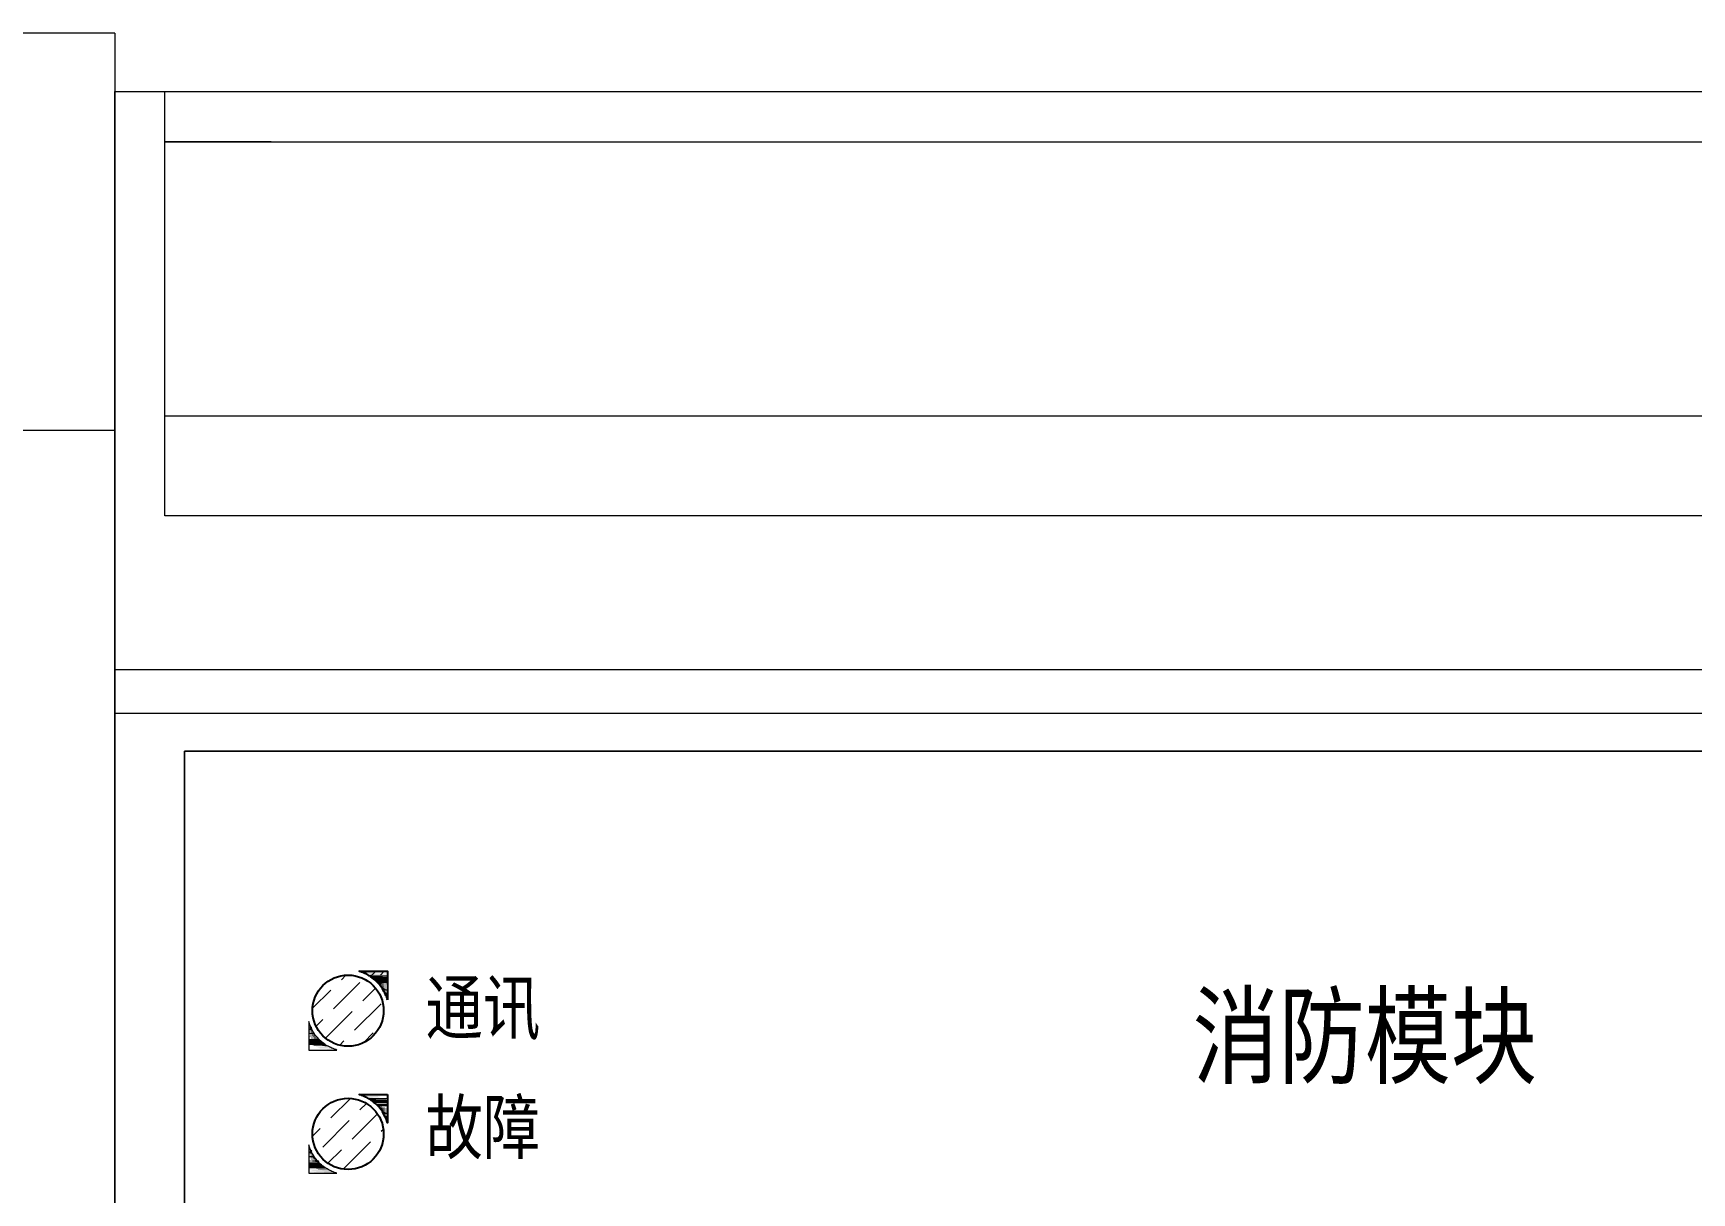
# Model space of a CAD drawing. Extents: x 422253 to 422953, y 334036 to 335836.
# Drawn here: x 422748.7 to 422819.7, y 334860.9 to 334910.5 of the extents above; entities that cross this region are included whole.
import ezdxf

# ---------------------------------------------------------------- set-up
doc = ezdxf.new("R2010")
doc.units = 0
doc.header["$MEASUREMENT"] = 0
doc.styles.add('-宋体', font='', dxfattribs={"width": 0.7})
doc.styles.get('-宋体').set_extended_font_data('NSimSun')

# ---------------------------------------------------------------- blocks, each defined once
blk = doc.blocks.new('Manufacturer上海良信PartName电涌保护器SeriesNDU1ShellFrameLimitingCurrentRemarkPartTypeMinCurrent0MaxCurrent0Poles4PMinPower0MaxPower0LibType3DelFlgfalseUpdateDate2023-01-0100000')
at = {"color": 7, "linetype": 'Continuous', "lineweight": 15}
for p, q in [((36, 39.5), (-18, 39.5)), ((36, 39.5), (36, 22.5)), ((36, 22.5), (-18, 22.5)), ((36, 22.5), (36, -22.5))]:
    blk.add_line(p, q, dxfattribs=at)
blk = doc.blocks.new('Manufacturer光辉PartName电源监控Series宽度108ShellFrameLimitingCurrentRemarkPartTypeMinCurrent0MaxCurrent0PolesMinPower0MaxPower0LibType2DelFlgfalseUpdateDate')
at = {"lineweight": 0, "transparency": 33554687}
h = blk.add_hatch(color=0, dxfattribs=at)
h.dxf.hatch_style = 2
h.paths.add_polyline_path([(-43.554, 7.37), (-43.5, 7.352), (-42.346, 7.352)])
h = blk.add_hatch(color=0, dxfattribs=at)
h.dxf.hatch_style = 2
h.paths.add_polyline_path([(-43.5, 7.352), (-43.447, 7.334), (-42.346, 7.334)])
h = blk.add_hatch(color=0, dxfattribs=at)
h.dxf.hatch_style = 2
h.paths.add_polyline_path([(-43.447, 7.334), (-43.394, 7.317), (-42.346, 7.317)])
h = blk.add_hatch(color=0, dxfattribs=at)
h.dxf.hatch_style = 2
h.paths.add_polyline_path([(-43.394, 7.317), (-43.34, 7.29), (-42.346, 7.29)])
h = blk.add_hatch(color=0, dxfattribs=at)
h.dxf.hatch_style = 2
h.paths.add_polyline_path([(-43.34, 7.29), (-43.286, 7.263), (-42.346, 7.263)])
h = blk.add_hatch(color=0, dxfattribs=at)
h.dxf.hatch_style = 2
h.paths.add_polyline_path([(-43.286, 7.263), (-43.232, 7.244), (-42.346, 7.244)])
h = blk.add_hatch(color=0, dxfattribs=at)
h.dxf.hatch_style = 2
h.paths.add_polyline_path([(-43.232, 7.244), (-43.179, 7.218), (-42.346, 7.218)])
h = blk.add_hatch(color=0, dxfattribs=at)
h.dxf.hatch_style = 2
h.paths.add_polyline_path([(-43.179, 7.218), (-43.134, 7.182), (-42.346, 7.182)])
h = blk.add_hatch(color=0, dxfattribs=at)
h.dxf.hatch_style = 2
h.paths.add_polyline_path([(-43.179, 7.218), (-42.346, 7.218), (-42.346, 7.182)])
h = blk.add_hatch(color=0, dxfattribs=at)
h.dxf.hatch_style = 2
h.paths.add_polyline_path([(-43.134, 7.182), (-43.08, 7.156), (-42.346, 7.156)])
h = blk.add_hatch(color=0, dxfattribs=at)
h.dxf.hatch_style = 2
h.paths.add_polyline_path([(-43.08, 7.156), (-43.036, 7.119), (-42.346, 7.119)])
h = blk.add_hatch(color=0, dxfattribs=at)
h.dxf.hatch_style = 2
h.paths.add_polyline_path([(-43.08, 7.156), (-42.346, 7.156), (-42.346, 7.119)])
h = blk.add_hatch(color=0, dxfattribs=at)
h.dxf.hatch_style = 2
h.paths.add_polyline_path([(-43.036, 7.119), (-42.982, 7.084), (-42.346, 7.084)])
h = blk.add_hatch(color=0, dxfattribs=at)
h.dxf.hatch_style = 2
h.paths.add_polyline_path([(-43.036, 7.119), (-42.346, 7.119), (-42.346, 7.084)])
h = blk.add_hatch(color=0, dxfattribs=at)
h.dxf.hatch_style = 2
h.paths.add_polyline_path([(-42.982, 7.084), (-42.937, 7.048), (-42.346, 7.048)])
h = blk.add_hatch(color=0, dxfattribs=at)
h.dxf.hatch_style = 2
h.paths.add_polyline_path([(-42.982, 7.084), (-42.346, 7.084), (-42.346, 7.048)])
h = blk.add_hatch(color=0, dxfattribs=at)
h.dxf.hatch_style = 2
h.paths.add_polyline_path([(-42.937, 7.048), (-42.892, 7.013), (-42.346, 7.013)])
h = blk.add_hatch(color=0, dxfattribs=at)
h.dxf.hatch_style = 2
h.paths.add_polyline_path([(-42.937, 7.048), (-42.346, 7.048), (-42.346, 7.013)])
h = blk.add_hatch(color=0, dxfattribs=at)
h.dxf.hatch_style = 2
h.paths.add_polyline_path([(-42.892, 7.013), (-42.847, 6.977), (-42.346, 6.977)])
h = blk.add_hatch(color=0, dxfattribs=at)
h.dxf.hatch_style = 2
h.paths.add_polyline_path([(-42.892, 7.013), (-42.346, 7.013), (-42.346, 6.977)])
h = blk.add_hatch(color=0, dxfattribs=at)
h.dxf.hatch_style = 2
h.paths.add_polyline_path([(-42.847, 6.977), (-42.811, 6.941), (-42.346, 6.941)])
h = blk.add_hatch(color=0, dxfattribs=at)
h.dxf.hatch_style = 2
h.paths.add_polyline_path([(-42.847, 6.977), (-42.346, 6.977), (-42.346, 6.941)])
h = blk.add_hatch(color=0, dxfattribs=at)
h.dxf.hatch_style = 2
h.paths.add_polyline_path([(-42.811, 6.941), (-42.767, 6.896), (-42.346, 6.896)])
h = blk.add_hatch(color=0, dxfattribs=at)
h.dxf.hatch_style = 2
h.paths.add_polyline_path([(-42.811, 6.941), (-42.346, 6.941), (-42.346, 6.896)])
h = blk.add_hatch(color=0, dxfattribs=at)
h.dxf.hatch_style = 2
h.paths.add_polyline_path([(-42.767, 6.896), (-42.731, 6.861), (-42.346, 6.861)])
h = blk.add_hatch(color=0, dxfattribs=at)
h.dxf.hatch_style = 2
h.paths.add_polyline_path([(-42.767, 6.896), (-42.346, 6.896), (-42.346, 6.861)])
h = blk.add_hatch(color=0, dxfattribs=at)
h.dxf.hatch_style = 2
h.paths.add_polyline_path([(-42.731, 6.861), (-42.695, 6.816), (-42.346, 6.816)])
h = blk.add_hatch(color=0, dxfattribs=at)
h.dxf.hatch_style = 2
h.paths.add_polyline_path([(-42.695, 6.816), (-42.659, 6.771), (-42.346, 6.771)])
h = blk.add_hatch(color=0, dxfattribs=at)
h.dxf.hatch_style = 2
h.paths.add_polyline_path([(-42.659, 6.771), (-42.624, 6.727), (-42.346, 6.727)])
h = blk.add_hatch(color=0, dxfattribs=at)
h.dxf.hatch_style = 2
h.paths.add_polyline_path([(-42.624, 6.727), (-42.588, 6.683), (-42.346, 6.683)])
h = blk.add_hatch(color=0, dxfattribs=at)
h.dxf.hatch_style = 2
h.paths.add_polyline_path([(-42.588, 6.683), (-42.561, 6.637), (-42.346, 6.637)])
h = blk.add_hatch(color=0, dxfattribs=at)
h.dxf.hatch_style = 2
h.paths.add_polyline_path([(-42.561, 6.637), (-42.534, 6.593), (-42.346, 6.593)])
h = blk.add_hatch(color=0, dxfattribs=at)
h.dxf.hatch_style = 2
h.paths.add_polyline_path([(-42.534, 6.593), (-42.507, 6.539), (-42.346, 6.539)])
h = blk.add_hatch(color=0, dxfattribs=at)
h.dxf.hatch_style = 2
h.paths.add_polyline_path([(-42.534, 6.593), (-42.346, 6.593), (-42.346, 6.539)])
h = blk.add_hatch(color=0, dxfattribs=at)
h.dxf.hatch_style = 2
h.paths.add_polyline_path([(-42.507, 6.539), (-42.481, 6.495), (-42.346, 6.495)])
h = blk.add_hatch(color=0, dxfattribs=at)
h.dxf.hatch_style = 2
h.paths.add_polyline_path([(-42.481, 6.495), (-42.454, 6.45), (-42.346, 6.45)])
h = blk.add_hatch(color=0, dxfattribs=at)
h.dxf.hatch_style = 2
h.paths.add_polyline_path([(-42.454, 6.45), (-42.435, 6.396), (-42.346, 6.396)])
h = blk.add_hatch(color=0, dxfattribs=at)
h.dxf.hatch_style = 2
h.paths.add_polyline_path([(-42.454, 6.45), (-42.346, 6.45), (-42.346, 6.396)])
h = blk.add_hatch(color=0, dxfattribs=at)
h.dxf.hatch_style = 2
h.paths.add_polyline_path([(-42.435, 6.396), (-42.408, 6.352), (-42.346, 6.352)])
h = blk.add_hatch(color=0, dxfattribs=at)
h.dxf.hatch_style = 2
h.paths.add_polyline_path([(-45.711, 5.075), (-45.711, 5.021), (-45.64, 5.021)])
h = blk.add_hatch(color=0, dxfattribs=at)
h.dxf.hatch_style = 2
h.paths.add_polyline_path([(-45.711, 4.931), (-45.711, 4.878), (-45.578, 4.878)])
h = blk.add_hatch(color=0, dxfattribs=at)
h.dxf.hatch_style = 2
h.paths.add_polyline_path([(-45.711, 4.931), (-45.605, 4.931), (-45.578, 4.878)])
h = blk.add_hatch(color=0, dxfattribs=at)
h.dxf.hatch_style = 2
h.paths.add_polyline_path([(-45.711, 4.878), (-45.578, 4.878), (-45.551, 4.833)])
h = blk.add_hatch(color=0, dxfattribs=at)
h.dxf.hatch_style = 2
h.paths.add_polyline_path([(-45.711, 4.833), (-45.551, 4.833), (-45.524, 4.788)])
h = blk.add_hatch(color=0, dxfattribs=at)
h.dxf.hatch_style = 2
h.paths.add_polyline_path([(-45.711, 4.788), (-45.524, 4.788), (-45.497, 4.744)])
h = blk.add_hatch(color=0, dxfattribs=at)
h.dxf.hatch_style = 2
h.paths.add_polyline_path([(-45.711, 4.744), (-45.711, 4.69), (-45.461, 4.69)])
h = blk.add_hatch(color=0, dxfattribs=at)
h.dxf.hatch_style = 2
h.paths.add_polyline_path([(-45.711, 4.744), (-45.497, 4.744), (-45.461, 4.69)])
h = blk.add_hatch(color=0, dxfattribs=at)
h.dxf.hatch_style = 2
h.paths.add_polyline_path([(-45.711, 4.69), (-45.461, 4.69), (-45.434, 4.646)])
h = blk.add_hatch(color=0, dxfattribs=at)
h.dxf.hatch_style = 2
h.paths.add_polyline_path([(-45.711, 4.646), (-45.434, 4.646), (-45.399, 4.601)])
h = blk.add_hatch(color=0, dxfattribs=at)
h.dxf.hatch_style = 2
h.paths.add_polyline_path([(-45.711, 4.601), (-45.399, 4.601), (-45.362, 4.565)])
h = blk.add_hatch(color=0, dxfattribs=at)
h.dxf.hatch_style = 2
h.paths.add_polyline_path([(-45.711, 4.565), (-45.362, 4.565), (-45.326, 4.521)])
h = blk.add_hatch(color=0, dxfattribs=at)
h.dxf.hatch_style = 2
h.paths.add_polyline_path([(-45.711, 4.521), (-45.326, 4.521), (-45.291, 4.476)])
h = blk.add_hatch(color=0, dxfattribs=at)
h.dxf.hatch_style = 2
h.paths.add_polyline_path([(-45.711, 4.476), (-45.711, 4.44), (-45.247, 4.44)])
h = blk.add_hatch(color=0, dxfattribs=at)
h.dxf.hatch_style = 2
h.paths.add_polyline_path([(-45.711, 4.476), (-45.291, 4.476), (-45.247, 4.44)])
h = blk.add_hatch(color=0, dxfattribs=at)
h.dxf.hatch_style = 2
h.paths.add_polyline_path([(-45.711, 4.44), (-45.711, 4.396), (-45.201, 4.396)])
h = blk.add_hatch(color=0, dxfattribs=at)
h.dxf.hatch_style = 2
h.paths.add_polyline_path([(-45.711, 4.44), (-45.247, 4.44), (-45.201, 4.396)])
h = blk.add_hatch(color=0, dxfattribs=at)
h.dxf.hatch_style = 2
h.paths.add_polyline_path([(-45.711, 4.396), (-45.711, 4.36), (-45.166, 4.36)])
h = blk.add_hatch(color=0, dxfattribs=at)
h.dxf.hatch_style = 2
h.paths.add_polyline_path([(-45.711, 4.396), (-45.201, 4.396), (-45.166, 4.36)])
h = blk.add_hatch(color=0, dxfattribs=at)
h.dxf.hatch_style = 2
h.paths.add_polyline_path([(-45.711, 4.36), (-45.711, 4.324), (-45.121, 4.324)])
h = blk.add_hatch(color=0, dxfattribs=at)
h.dxf.hatch_style = 2
h.paths.add_polyline_path([(-45.711, 4.36), (-45.166, 4.36), (-45.121, 4.324)])
h = blk.add_hatch(color=0, dxfattribs=at)
h.dxf.hatch_style = 2
h.paths.add_polyline_path([(-45.711, 4.324), (-45.711, 4.289), (-45.067, 4.289)])
h = blk.add_hatch(color=0, dxfattribs=at)
h.dxf.hatch_style = 2
h.paths.add_polyline_path([(-45.711, 4.324), (-45.121, 4.324), (-45.067, 4.289)])
h = blk.add_hatch(color=0, dxfattribs=at)
h.dxf.hatch_style = 2
h.paths.add_polyline_path([(-45.711, 4.289), (-45.711, 4.252), (-45.022, 4.252)])
h = blk.add_hatch(color=0, dxfattribs=at)
h.dxf.hatch_style = 2
h.paths.add_polyline_path([(-45.711, 4.289), (-45.067, 4.289), (-45.022, 4.252)])
h = blk.add_hatch(color=0, dxfattribs=at)
h.dxf.hatch_style = 2
h.paths.add_polyline_path([(-45.711, 4.252), (-45.711, 4.217), (-44.977, 4.217)])
h = blk.add_hatch(color=0, dxfattribs=at)
h.dxf.hatch_style = 2
h.paths.add_polyline_path([(-45.711, 4.252), (-45.022, 4.252), (-44.977, 4.217)])
h = blk.add_hatch(color=0, dxfattribs=at)
h.dxf.hatch_style = 2
h.paths.add_polyline_path([(-45.711, 4.217), (-44.977, 4.217), (-44.924, 4.19)])
h = blk.add_hatch(color=0, dxfattribs=at)
h.dxf.hatch_style = 2
h.paths.add_polyline_path([(-45.711, 4.19), (-44.924, 4.19), (-44.879, 4.164)])
h = blk.add_hatch(color=0, dxfattribs=at)
h.dxf.hatch_style = 2
h.paths.add_polyline_path([(-45.711, 4.164), (-44.879, 4.164), (-44.825, 4.137)])
h = blk.add_hatch(color=0, dxfattribs=at)
h.dxf.hatch_style = 2
h.paths.add_polyline_path([(-45.711, 4.137), (-44.825, 4.137), (-44.771, 4.11)])
h = blk.add_hatch(color=0, dxfattribs=at)
h.dxf.hatch_style = 2
h.paths.add_polyline_path([(-45.711, 4.11), (-44.771, 4.11), (-44.718, 4.083)])
h = blk.add_hatch(color=0, dxfattribs=at)
h.dxf.hatch_style = 2
h.paths.add_polyline_path([(-45.711, 4.083), (-44.718, 4.083), (-44.665, 4.066)])
h = blk.add_hatch(color=0, dxfattribs=at)
h.dxf.hatch_style = 2
h.paths.add_polyline_path([(-45.711, 4.066), (-44.665, 4.066), (-44.611, 4.039)])
h = blk.add_hatch(color=0, dxfattribs=at)
h.dxf.hatch_style = 2
h.paths.add_polyline_path([(-45.711, 4.039), (-44.611, 4.039), (-44.557, 4.02)])
h = blk.add_hatch(color=0, dxfattribs=at)
h.dxf.hatch_style = 2
h.paths.add_polyline_path([(-45.711, 4.02), (-44.557, 4.02), (-44.503, 4.003)])
h = blk.add_hatch(color=0, dxfattribs=at)
h.dxf.hatch_style = 2
h.paths.add_polyline_path([(-43.554, 2.1), (-43.5, 2.083), (-42.346, 2.083)])
h = blk.add_hatch(color=0, dxfattribs=at)
h.dxf.hatch_style = 2
h.paths.add_polyline_path([(-43.5, 2.083), (-43.447, 2.064), (-42.346, 2.064)])
h = blk.add_hatch(color=0, dxfattribs=at)
h.dxf.hatch_style = 2
h.paths.add_polyline_path([(-43.447, 2.064), (-43.394, 2.046), (-42.346, 2.046)])
h = blk.add_hatch(color=0, dxfattribs=at)
h.dxf.hatch_style = 2
h.paths.add_polyline_path([(-43.394, 2.046), (-43.34, 2.02), (-42.346, 2.02)])
h = blk.add_hatch(color=0, dxfattribs=at)
h.dxf.hatch_style = 2
h.paths.add_polyline_path([(-43.34, 2.02), (-43.286, 1.993), (-42.346, 1.993)])
h = blk.add_hatch(color=0, dxfattribs=at)
h.dxf.hatch_style = 2
h.paths.add_polyline_path([(-43.286, 1.993), (-43.232, 1.975), (-42.346, 1.975)])
h = blk.add_hatch(color=0, dxfattribs=at)
h.dxf.hatch_style = 2
h.paths.add_polyline_path([(-43.232, 1.975), (-43.179, 1.948), (-42.346, 1.948)])
h = blk.add_hatch(color=0, dxfattribs=at)
h.dxf.hatch_style = 2
h.paths.add_polyline_path([(-43.179, 1.948), (-43.134, 1.912), (-42.346, 1.912)])
h = blk.add_hatch(color=0, dxfattribs=at)
h.dxf.hatch_style = 2
h.paths.add_polyline_path([(-43.179, 1.948), (-42.346, 1.948), (-42.346, 1.912)])
h = blk.add_hatch(color=0, dxfattribs=at)
h.dxf.hatch_style = 2
h.paths.add_polyline_path([(-43.134, 1.912), (-43.08, 1.885), (-42.346, 1.885)])
h = blk.add_hatch(color=0, dxfattribs=at)
h.dxf.hatch_style = 2
h.paths.add_polyline_path([(-43.08, 1.885), (-43.036, 1.85), (-42.346, 1.85)])
h = blk.add_hatch(color=0, dxfattribs=at)
h.dxf.hatch_style = 2
h.paths.add_polyline_path([(-43.08, 1.885), (-42.346, 1.885), (-42.346, 1.85)])
h = blk.add_hatch(color=0, dxfattribs=at)
h.dxf.hatch_style = 2
h.paths.add_polyline_path([(-43.036, 1.85), (-42.982, 1.814), (-42.346, 1.814)])
h = blk.add_hatch(color=0, dxfattribs=at)
h.dxf.hatch_style = 2
h.paths.add_polyline_path([(-43.036, 1.85), (-42.346, 1.85), (-42.346, 1.814)])
h = blk.add_hatch(color=0, dxfattribs=at)
h.dxf.hatch_style = 2
h.paths.add_polyline_path([(-42.982, 1.814), (-42.937, 1.779), (-42.346, 1.779)])
h = blk.add_hatch(color=0, dxfattribs=at)
h.dxf.hatch_style = 2
h.paths.add_polyline_path([(-42.982, 1.814), (-42.346, 1.814), (-42.346, 1.779)])
h = blk.add_hatch(color=0, dxfattribs=at)
h.dxf.hatch_style = 2
h.paths.add_polyline_path([(-42.937, 1.779), (-42.892, 1.743), (-42.346, 1.743)])
h = blk.add_hatch(color=0, dxfattribs=at)
h.dxf.hatch_style = 2
h.paths.add_polyline_path([(-42.937, 1.779), (-42.346, 1.779), (-42.346, 1.743)])
h = blk.add_hatch(color=0, dxfattribs=at)
h.dxf.hatch_style = 2
h.paths.add_polyline_path([(-42.847, 1.707), (-42.811, 1.672), (-42.346, 1.672)])
h = blk.add_hatch(color=0, dxfattribs=at)
h.dxf.hatch_style = 2
h.paths.add_polyline_path([(-42.847, 1.707), (-42.346, 1.707), (-42.346, 1.672)])
h = blk.add_hatch(color=0, dxfattribs=at)
h.dxf.hatch_style = 2
h.paths.add_polyline_path([(-42.811, 1.672), (-42.767, 1.627), (-42.346, 1.627)])
h = blk.add_hatch(color=0, dxfattribs=at)
h.dxf.hatch_style = 2
h.paths.add_polyline_path([(-42.811, 1.672), (-42.346, 1.672), (-42.346, 1.627)])
h = blk.add_hatch(color=0, dxfattribs=at)
h.dxf.hatch_style = 2
h.paths.add_polyline_path([(-42.767, 1.627), (-42.731, 1.591), (-42.346, 1.591)])
h = blk.add_hatch(color=0, dxfattribs=at)
h.dxf.hatch_style = 2
h.paths.add_polyline_path([(-42.767, 1.627), (-42.346, 1.627), (-42.346, 1.591)])
h = blk.add_hatch(color=0, dxfattribs=at)
h.dxf.hatch_style = 2
h.paths.add_polyline_path([(-42.731, 1.591), (-42.695, 1.547), (-42.346, 1.547)])
h = blk.add_hatch(color=0, dxfattribs=at)
h.dxf.hatch_style = 2
h.paths.add_polyline_path([(-42.695, 1.547), (-42.659, 1.502), (-42.346, 1.502)])
h = blk.add_hatch(color=0, dxfattribs=at)
h.dxf.hatch_style = 2
h.paths.add_polyline_path([(-42.659, 1.502), (-42.624, 1.457), (-42.346, 1.457)])
h = blk.add_hatch(color=0, dxfattribs=at)
h.dxf.hatch_style = 2
h.paths.add_polyline_path([(-42.624, 1.457), (-42.588, 1.412), (-42.346, 1.412)])
h = blk.add_hatch(color=0, dxfattribs=at)
h.dxf.hatch_style = 2
h.paths.add_polyline_path([(-42.588, 1.412), (-42.561, 1.368), (-42.346, 1.368)])
h = blk.add_hatch(color=0, dxfattribs=at)
h.dxf.hatch_style = 2
h.paths.add_polyline_path([(-42.561, 1.368), (-42.534, 1.323), (-42.346, 1.323)])
h = blk.add_hatch(color=0, dxfattribs=at)
h.dxf.hatch_style = 2
h.paths.add_polyline_path([(-42.534, 1.323), (-42.507, 1.27), (-42.346, 1.27)])
h = blk.add_hatch(color=0, dxfattribs=at)
h.dxf.hatch_style = 2
h.paths.add_polyline_path([(-42.534, 1.323), (-42.346, 1.323), (-42.346, 1.27)])
h = blk.add_hatch(color=0, dxfattribs=at)
h.dxf.hatch_style = 2
h.paths.add_polyline_path([(-42.507, 1.27), (-42.481, 1.224), (-42.346, 1.224)])
h = blk.add_hatch(color=0, dxfattribs=at)
h.dxf.hatch_style = 2
h.paths.add_polyline_path([(-42.481, 1.224), (-42.454, 1.18), (-42.346, 1.18)])
h = blk.add_hatch(color=0, dxfattribs=at)
h.dxf.hatch_style = 2
h.paths.add_polyline_path([(-42.454, 1.18), (-42.435, 1.126), (-42.346, 1.126)])
h = blk.add_hatch(color=0, dxfattribs=at)
h.dxf.hatch_style = 2
h.paths.add_polyline_path([(-42.454, 1.18), (-42.346, 1.18), (-42.346, 1.126)])
h = blk.add_hatch(color=0, dxfattribs=at)
h.dxf.hatch_style = 2
h.paths.add_polyline_path([(-42.435, 1.126), (-42.408, 1.082), (-42.346, 1.082)])
h = blk.add_hatch(color=0, dxfattribs=at)
h.dxf.hatch_style = 2
h.paths.add_polyline_path([(-45.711, -0.196), (-45.711, -0.249), (-45.64, -0.249)])
h = blk.add_hatch(color=0, dxfattribs=at)
h.dxf.hatch_style = 2
h.paths.add_polyline_path([(-45.711, -0.338), (-45.711, -0.392), (-45.578, -0.392)])
h = blk.add_hatch(color=0, dxfattribs=at)
h.dxf.hatch_style = 2
h.paths.add_polyline_path([(-45.711, -0.338), (-45.605, -0.338), (-45.578, -0.392)])
h = blk.add_hatch(color=0, dxfattribs=at)
h.dxf.hatch_style = 2
h.paths.add_polyline_path([(-45.711, -0.392), (-45.578, -0.392), (-45.551, -0.436)])
h = blk.add_hatch(color=0, dxfattribs=at)
h.dxf.hatch_style = 2
h.paths.add_polyline_path([(-45.711, -0.436), (-45.551, -0.436), (-45.524, -0.481)])
h = blk.add_hatch(color=0, dxfattribs=at)
h.dxf.hatch_style = 2
h.paths.add_polyline_path([(-45.711, -0.481), (-45.524, -0.481), (-45.497, -0.526)])
h = blk.add_hatch(color=0, dxfattribs=at)
h.dxf.hatch_style = 2
h.paths.add_polyline_path([(-45.711, -0.526), (-45.711, -0.58), (-45.461, -0.58)])
h = blk.add_hatch(color=0, dxfattribs=at)
h.dxf.hatch_style = 2
h.paths.add_polyline_path([(-45.711, -0.526), (-45.497, -0.526), (-45.461, -0.58)])
h = blk.add_hatch(color=0, dxfattribs=at)
h.dxf.hatch_style = 2
h.paths.add_polyline_path([(-45.711, -0.58), (-45.461, -0.58), (-45.434, -0.624)])
h = blk.add_hatch(color=0, dxfattribs=at)
h.dxf.hatch_style = 2
h.paths.add_polyline_path([(-45.711, -0.624), (-45.434, -0.624), (-45.399, -0.669)])
h = blk.add_hatch(color=0, dxfattribs=at)
h.dxf.hatch_style = 2
h.paths.add_polyline_path([(-45.711, -0.669), (-45.399, -0.669), (-45.362, -0.705)])
h = blk.add_hatch(color=0, dxfattribs=at)
h.dxf.hatch_style = 2
h.paths.add_polyline_path([(-45.711, -0.705), (-45.362, -0.705), (-45.326, -0.749)])
h = blk.add_hatch(color=0, dxfattribs=at)
h.dxf.hatch_style = 2
h.paths.add_polyline_path([(-45.711, -0.749), (-45.326, -0.749), (-45.291, -0.794)])
h = blk.add_hatch(color=0, dxfattribs=at)
h.dxf.hatch_style = 2
h.paths.add_polyline_path([(-45.711, -0.794), (-45.711, -0.83), (-45.247, -0.83)])
h = blk.add_hatch(color=0, dxfattribs=at)
h.dxf.hatch_style = 2
h.paths.add_polyline_path([(-45.711, -0.794), (-45.291, -0.794), (-45.247, -0.83)])
h = blk.add_hatch(color=0, dxfattribs=at)
h.dxf.hatch_style = 2
h.paths.add_polyline_path([(-45.711, -0.83), (-45.711, -0.874), (-45.201, -0.874)])
h = blk.add_hatch(color=0, dxfattribs=at)
h.dxf.hatch_style = 2
h.paths.add_polyline_path([(-45.711, -0.83), (-45.247, -0.83), (-45.201, -0.874)])
h = blk.add_hatch(color=0, dxfattribs=at)
h.dxf.hatch_style = 2
h.paths.add_polyline_path([(-45.711, -0.874), (-45.711, -0.91), (-45.166, -0.91)])
h = blk.add_hatch(color=0, dxfattribs=at)
h.dxf.hatch_style = 2
h.paths.add_polyline_path([(-45.711, -0.874), (-45.201, -0.874), (-45.166, -0.91)])
h = blk.add_hatch(color=0, dxfattribs=at)
h.dxf.hatch_style = 2
h.paths.add_polyline_path([(-45.711, -0.91), (-45.711, -0.946), (-45.121, -0.946)])
h = blk.add_hatch(color=0, dxfattribs=at)
h.dxf.hatch_style = 2
h.paths.add_polyline_path([(-45.711, -0.91), (-45.166, -0.91), (-45.121, -0.946)])
h = blk.add_hatch(color=0, dxfattribs=at)
h.dxf.hatch_style = 2
h.paths.add_polyline_path([(-45.711, -0.946), (-45.711, -0.982), (-45.067, -0.982)])
h = blk.add_hatch(color=0, dxfattribs=at)
h.dxf.hatch_style = 2
h.paths.add_polyline_path([(-45.711, -0.946), (-45.121, -0.946), (-45.067, -0.982)])
h = blk.add_hatch(color=0, dxfattribs=at)
h.dxf.hatch_style = 2
h.paths.add_polyline_path([(-45.711, -0.982), (-45.711, -1.017), (-45.022, -1.017)])
h = blk.add_hatch(color=0, dxfattribs=at)
h.dxf.hatch_style = 2
h.paths.add_polyline_path([(-45.711, -0.982), (-45.067, -0.982), (-45.022, -1.017)])
h = blk.add_hatch(color=0, dxfattribs=at)
h.dxf.hatch_style = 2
h.paths.add_polyline_path([(-45.711, -1.017), (-45.711, -1.053), (-44.977, -1.053)])
h = blk.add_hatch(color=0, dxfattribs=at)
h.dxf.hatch_style = 2
h.paths.add_polyline_path([(-45.711, -1.017), (-45.022, -1.017), (-44.977, -1.053)])
h = blk.add_hatch(color=0, dxfattribs=at)
h.dxf.hatch_style = 2
h.paths.add_polyline_path([(-45.711, -1.053), (-44.977, -1.053), (-44.924, -1.08)])
h = blk.add_hatch(color=0, dxfattribs=at)
h.dxf.hatch_style = 2
h.paths.add_polyline_path([(-45.711, -1.08), (-44.924, -1.08), (-44.879, -1.107)])
h = blk.add_hatch(color=0, dxfattribs=at)
h.dxf.hatch_style = 2
h.paths.add_polyline_path([(-45.711, -1.107), (-44.879, -1.107), (-44.825, -1.133)])
h = blk.add_hatch(color=0, dxfattribs=at)
h.dxf.hatch_style = 2
h.paths.add_polyline_path([(-45.711, -1.133), (-44.825, -1.133), (-44.771, -1.16)])
h = blk.add_hatch(color=0, dxfattribs=at)
h.dxf.hatch_style = 2
h.paths.add_polyline_path([(-45.711, -1.16), (-44.771, -1.16), (-44.718, -1.187)])
h = blk.add_hatch(color=0, dxfattribs=at)
h.dxf.hatch_style = 2
h.paths.add_polyline_path([(-45.711, -1.187), (-44.718, -1.187), (-44.665, -1.205)])
h = blk.add_hatch(color=0, dxfattribs=at)
h.dxf.hatch_style = 2
h.paths.add_polyline_path([(-45.711, -1.205), (-44.665, -1.205), (-44.611, -1.232)])
h = blk.add_hatch(color=0, dxfattribs=at)
h.dxf.hatch_style = 2
h.paths.add_polyline_path([(-45.711, -1.232), (-44.611, -1.232), (-44.557, -1.249)])
h = blk.add_hatch(color=0, dxfattribs=at)
h.dxf.hatch_style = 2
h.paths.add_polyline_path([(-45.711, -1.249), (-44.557, -1.249), (-44.503, -1.258)])
at = {"color": 0, "lineweight": 0, "transparency": 33554687}
blk.add_line((-54, 20.276), (54, 20.276), dxfattribs=at)
for points in [[(-54, 45), (54, 45), (54, -45), (-54, -45)], [(-51.87, 45), (51.924, 45), (51.924, 26.859), (-51.87, 26.859)], [(-51.87, 42.856), (51.924, 42.856), (51.924, 31.119), (-51.87, 31.119)], [(-54, 18.419), (54, 18.419), (54, -25.526), (-54, -25.526)], [(-51.028, 16.784), (50.68, 16.784), (50.68, -22.025), (-51.028, -22.025)]]:
    blk.add_lwpolyline(points, close=True, dxfattribs=at)
for points in [[(-51.87, 29.092), (-51.87, 45)], [(-47.323, 42.856), (-51.87, 42.856)], [(50.68, 16.784), (-51.028, 16.784)], [(34.021, 16.784), (-51.028, 16.784)], [(-51.028, 16.784), (-51.028, -22.025)], [(-44.315, 7.013), (-44.128, 7.2)], [(-43.554, 7.37), (-43.5, 7.352), (-43.447, 7.334), (-43.394, 7.317), (-43.34, 7.29), (-43.286, 7.263), (-43.232, 7.244), (-43.179, 7.218), (-43.134, 7.182), (-43.08, 7.156), (-43.036, 7.119), (-42.982, 7.084), (-42.937, 7.048), (-42.892, 7.013), (-42.847, 6.977), (-42.811, 6.941), (-42.767, 6.896), (-42.731, 6.861), (-42.695, 6.816), (-42.659, 6.771), (-42.624, 6.727), (-42.588, 6.683), (-42.561, 6.637), (-42.534, 6.593), (-42.507, 6.539), (-42.481, 6.495), (-42.454, 6.45), (-42.435, 6.396), (-42.408, 6.352), (-42.391, 6.307), (-42.373, 6.253), (-42.355, 6.209), (-42.346, 6.155)], [(-42.346, 7.37), (-43.554, 7.37)], [(-43.304, 7.271), (-43.215, 7.37)], [(-43.071, 7.146), (-42.847, 7.37)], [(-42.686, 6.798), (-42.346, 7.138)], [(-42.659, 7.192), (-42.481, 7.37)], [(-42.346, 6.155), (-42.346, 7.37)], [(-45.551, 5.789), (-44.771, 6.557)], [(-44.656, 5.762), (-43.519, 6.896)], [(-43.402, 6.101), (-42.857, 6.656)], [(-42.534, 6.593), (-42.481, 6.646)], [(-42.408, 6.343), (-42.346, 6.414)], [(-43.751, 4.851), (-42.606, 5.985)], [(-44.503, 4.003), (-44.557, 4.02), (-44.611, 4.039), (-44.665, 4.066), (-44.718, 4.083), (-44.771, 4.11), (-44.825, 4.137), (-44.879, 4.164), (-44.924, 4.19), (-44.977, 4.217), (-45.022, 4.252), (-45.067, 4.289), (-45.121, 4.324), (-45.166, 4.36), (-45.201, 4.396), (-45.247, 4.44), (-45.291, 4.476), (-45.326, 4.521), (-45.362, 4.565), (-45.399, 4.601), (-45.434, 4.646), (-45.461, 4.69), (-45.497, 4.744), (-45.524, 4.788), (-45.551, 4.833), (-45.578, 4.878), (-45.605, 4.931), (-45.622, 4.976), (-45.64, 5.021), (-45.667, 5.075), (-45.684, 5.119), (-45.694, 5.163), (-45.711, 5.217)], [(-45.711, 5.217), (-45.711, 4.003)], [(-45.399, 5.021), (-45.112, 5.307)], [(-44.996, 4.512), (-43.859, 5.646)], [(-44.386, 4.208), (-44.208, 4.396)], [(-43.375, 4.315), (-42.955, 4.735)], [(-45.711, 4.003), (-44.503, 4.003)], [(-44.771, 1.099), (-43.93, 1.931)], [(-43.554, 2.1), (-43.5, 2.083), (-43.447, 2.064), (-43.394, 2.046), (-43.34, 2.02), (-43.286, 1.993), (-43.232, 1.975), (-43.179, 1.948), (-43.134, 1.912), (-43.08, 1.885), (-43.036, 1.85), (-42.982, 1.814), (-42.937, 1.779), (-42.892, 1.743), (-42.847, 1.707), (-42.811, 1.672), (-42.767, 1.627), (-42.731, 1.591), (-42.695, 1.547), (-42.659, 1.502), (-42.624, 1.457), (-42.588, 1.412), (-42.561, 1.368), (-42.534, 1.323), (-42.507, 1.27), (-42.481, 1.224), (-42.454, 1.18), (-42.435, 1.126), (-42.408, 1.082), (-42.391, 1.037), (-42.373, 0.984), (-42.355, 0.939), (-42.346, 0.886)], [(-42.346, 2.1), (-43.554, 2.1)], [(-43.519, 1.439), (-43.242, 1.716)], [(-42.346, 0.886), (-42.346, 2.1)], [(-45.112, -0.15), (-43.975, 0.984)], [(-43.859, 0.188), (-42.776, 1.278)], [(-45.551, 0.323), (-45.228, 0.644)], [(-44.208, -1.062), (-43.063, 0.073)], [(-42.606, 0.528), (-42.516, 0.617)], [(-44.503, -1.258), (-44.557, -1.249), (-44.611, -1.232), (-44.665, -1.205), (-44.718, -1.187), (-44.771, -1.16), (-44.825, -1.133), (-44.879, -1.107), (-44.924, -1.08), (-44.977, -1.053), (-45.022, -1.017), (-45.067, -0.982), (-45.121, -0.946), (-45.166, -0.91), (-45.201, -0.874), (-45.247, -0.83), (-45.291, -0.794), (-45.326, -0.749), (-45.362, -0.705), (-45.399, -0.669), (-45.434, -0.624), (-45.461, -0.58), (-45.497, -0.526), (-45.524, -0.481), (-45.551, -0.436), (-45.578, -0.392), (-45.605, -0.338), (-45.622, -0.294), (-45.64, -0.249), (-45.667, -0.196), (-45.684, -0.15), (-45.694, -0.106), (-45.711, -0.052)], [(-45.711, -0.052), (-45.711, -1.258)], [(-44.888, -0.838), (-44.315, -0.267)], [(-45.711, -1.258), (-44.503, -1.258)]]:
    blk.add_lwpolyline(points, dxfattribs=at)
at = {"color": 0, "transparency": 33554687}
for points in [[(-45.551, 5.686, -1), (-42.507, 5.686, -1)], [(-45.551, 5.686, -1), (-42.507, 5.686, -1)], [(-42.507, 0.416, -1), (-45.551, 0.416, -1)], [(-42.507, 0.416, -1), (-45.551, 0.416, -1)]]:
    blk.add_lwpolyline(points, format="xyb", close=True, dxfattribs=at)
for points in [[(-42.346, 6.155), (-42.353, 6.195), (-42.391, 6.307), (-42.406, 6.346), (-42.415, 6.336), (-42.454, 6.45), (-42.481, 6.495), (-42.538, 6.589), (-42.535, 6.593), (-42.561, 6.637), (-42.591, 6.686), (-42.624, 6.727), (-42.683, 6.801), (-42.683, 6.801), (-42.695, 6.816), (-42.723, 6.851), (-42.811, 6.941), (-42.843, 6.973), (-42.937, 7.048), (-42.982, 7.084), (-43.073, 7.144), (-43.07, 7.148), (-43.08, 7.156), (-43.134, 7.182), (-43.179, 7.218), (-43.232, 7.244), (-43.306, 7.27), (-43.304, 7.272), (-43.34, 7.29), (-43.394, 7.317), (-43.447, 7.334), (-43.554, 7.37), (-42.346, 7.37)], [(-42.588, 6.683), (-42.591, 6.686), (-42.561, 6.637)], [(-45.605, 4.931), (-45.602, 4.926), (-45.622, 4.976)], [(-45.602, 4.926), (-45.605, 4.931), (-45.622, 4.976)], [(-45.166, 4.36), (-45.162, 4.357), (-45.201, 4.396)], [(-42.346, 2.1), (-42.346, 0.886), (-42.354, 0.928), (-42.391, 1.037), (-42.408, 1.082), (-42.435, 1.126), (-42.481, 1.224), (-42.507, 1.27), (-42.561, 1.368), (-42.588, 1.412), (-42.624, 1.457), (-42.659, 1.502), (-42.723, 1.582), (-42.811, 1.672), (-42.843, 1.703), (-42.937, 1.779), (-42.982, 1.814), (-43.036, 1.85), (-43.08, 1.885), (-43.134, 1.912), (-43.179, 1.948), (-43.232, 1.975), (-43.286, 1.993), (-43.34, 2.02), (-43.391, 2.045), (-43.5, 2.083), (-43.554, 2.1)], [(-42.346, 2.1), (-42.346, 0.886), (-42.354, 0.928), (-42.391, 1.037), (-42.408, 1.082), (-42.435, 1.126), (-42.481, 1.224), (-42.507, 1.27), (-42.561, 1.368), (-42.588, 1.412), (-42.624, 1.457), (-42.659, 1.502), (-42.723, 1.582), (-42.811, 1.672), (-42.843, 1.703), (-42.937, 1.779), (-42.982, 1.814), (-43.036, 1.85), (-43.08, 1.885), (-43.134, 1.912), (-43.179, 1.948), (-43.232, 1.975), (-43.286, 1.993), (-43.34, 2.02), (-43.391, 2.045), (-43.5, 2.083), (-43.554, 2.1)], [(-45.605, -0.338), (-45.602, -0.344), (-45.622, -0.294)], [(-45.602, -0.344), (-45.605, -0.338), (-45.622, -0.294)], [(-45.291, -0.794), (-45.289, -0.796), (-45.326, -0.749)]]:
    blk.add_lwpolyline(points, close=True, dxfattribs=at)
at = {"color": 0, "lineweight": 0, "transparency": 33554687}
for centre in [(-44.029, 5.686), (-44.029, 0.416)]:
    blk.add_circle(centre, 1.522, dxfattribs=at)
at = {"color": 0, "lineweight": 0, "transparency": 33554687, "style": '-宋体', "width": 0.8}
for s, height, p in [('通讯', 2.25, (-40.717, 4.694)), ('消防模块', 3.375, (-7.897, 2.921)), ('故障', 2.25, (-40.717, -0.421))]:
    blk.add_text(s, height=height, dxfattribs=at).set_placement(p)

msp = doc.modelspace()

# ---------------------------------------------------------------- block references
for name, p in [('Manufacturer上海良信PartName电涌保护器SeriesNDU1ShellFrameLimitingCurrentRemarkPartTypeMinCurrent0MaxCurrent0Poles4PMinPower0MaxPower0LibType3DelFlgfalseUpdateDate2023-01-0100000', (422716.232, 334870.955)), ('Manufacturer光辉PartName电源监控Series宽度108ShellFrameLimitingCurrentRemarkPartTypeMinCurrent0MaxCurrent0PolesMinPower0MaxPower0LibType2DelFlgfalseUpdateDate', (422806.232, 334862.955))]:
    msp.add_blockref(name, p)

doc.saveas('drawing.dxf')
